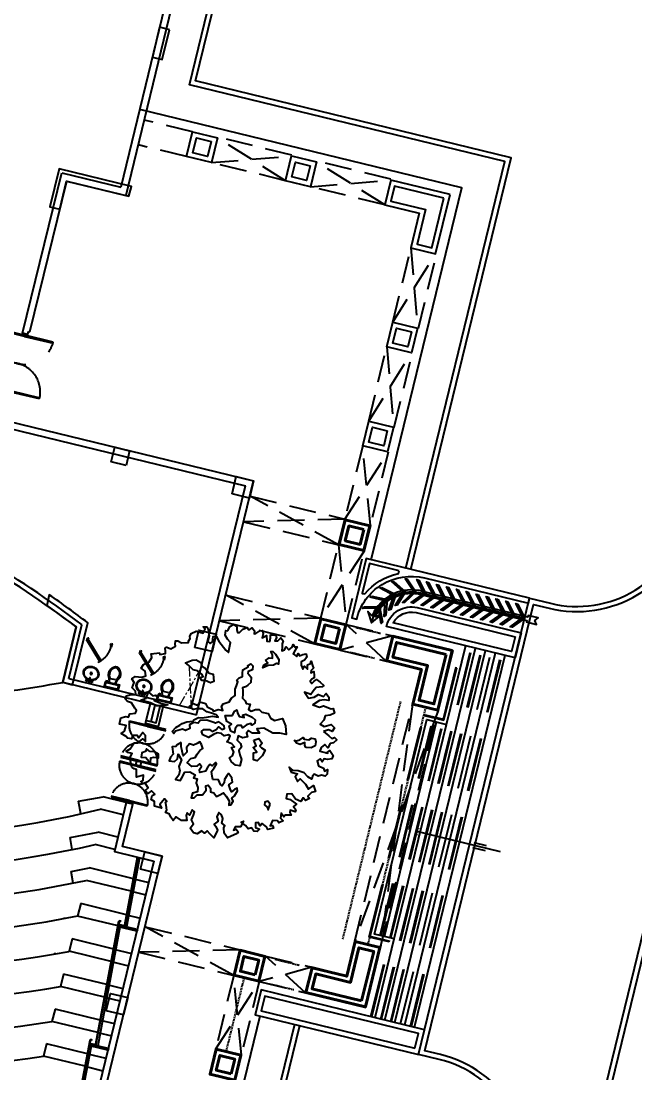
# Model space of a CAD drawing. Header units: inches. Extents: x -48022 to 80112, y -8164 to 5118.
# Drawn here: x 67427 to 68149, y 1554 to 2793 of the extents above; entities that cross this region are included whole.
import ezdxf

# ---------------------------------------------------------------- set-up
doc = ezdxf.new("R2010")
doc.units = ezdxf.units.IN
doc.header["$LTSCALE"] = 10
doc.header["$PDMODE"] = 32
for name, pattern in [('Amconstr', [9999, 9999, 0]), ('CENTER', [2, 1.25, -0.25, 0.25, -0.25]), ('CENTER2', [28.575, 19.05, -3.175, 3.175, -3.175]), ('HIDDEN', [9.525, 6.35, -3.175]), ('XREF-AUDI GRD-FIRST & ROOF PLANS$0$HIDDEN', [0.375, 0.25, -0.125])]:
    doc.linetypes.add(name, pattern=pattern)
for name, color, linetype in [('03--GRID', 8, 'CENTER2'), ('06--LINE-1', 9, 'Continuous'), ('06--LINE-1 HID', 2, 'HIDDEN'), ('arch-win', 40, 'Continuous'), ('COL', 6, 'Continuous'), ('E--CONCRETE-1', 6, 'Continuous'), ('F--BLOCKWALL-3', 4, 'Continuous'), ('FOOTPATH', 1, 'Continuous'), ('H--CLADDING-1', 1, 'Continuous'), ('L--DOORS-1', 1, 'Continuous'), ('M--STAIR', 2, 'Continuous'), ('M--STAIR IDD', 1, 'HIDDEN'), ('N--SANITARY-1', 31, 'Continuous'), ('ONELIB-LABCLASSSTRUCTURE', 1, 'Continuous'), ('roads & footpath', 161, 'Continuous'), ('trees', 109, 'Continuous'), ('WALL', 4, 'Continuous'), ('XREF-AUDI GRD-FIRST & ROOF PLANS$0$06--LINE-1 HID', 41, 'XREF-AUDI GRD-FIRST & ROOF PLANS$0$HIDDEN'), ('XREF-AUDI GRD-FIRST & ROOF PLANS$0$E--CONCRETE-4', 4, 'Continuous')]:
    doc.layers.add(name, color=color, linetype=linetype)
for name, color, linetype, lineweight in [('07--DIM-3', 3, 'Continuous', 35), ('E--CONCRETE-4', 4, 'Continuous', 40), ('K--CEILING-0', 9, 'Continuous', 18), ('OPENING', 2, 'Continuous', 15)]:
    doc.layers.add(name, color=color, linetype=linetype, lineweight=lineweight)
doc.styles.add('STANDARD BLOWUP', font='times.ttf', dxfattribs={"width": 0.85})
doc.styles.add('TIME NEW', font='times.ttf')
doc.dimstyles.new('3-32', dxfattribs={"dimscale": 1.5, "dimtxt": 8, "dimasz": 3, "dimexe": 4, "dimexo": 4, "dimgap": 3, "dimtad": 1, "dimdec": 0, "dimzin": 3, "dimdsep": 46, "dimlunit": 4, "dimtxsty": 'STANDARD BLOWUP', "dimblk": 'DOT', "dimcen": 0.09375, "dimclrd": 8, "dimclre": 8, "dimclrt": 2, "dimadec": 0, "dimazin": 0, "dimtfac": 1, "dimtdec": 0, "dimtix": 1, "dimtofl": 0, "dimtmove": 2, "dimatfit": 0, "dimldrblk": 'DIM AERO', "dimfxl": 0, "dimfrac": 2, "dimtolj": 1, "dimtzin": 3, "dimarcsym": 0})
doc.dimstyles.new('Copy of Dim 1-32', dxfattribs={"dimtxt": 120, "dimasz": 96, "dimexe": 96, "dimexo": 96, "dimgap": 24, "dimtad": 1, "dimdec": 0, "dimzin": 3, "dimdsep": 46, "dimlunit": 4, "dimtxsty": 'TIME NEW', "dimblk": 'ARCHTICK', "dimcen": 24, "dimdle": 96, "dimclrd": 1, "dimclre": 1, "dimclrt": 3, "dimadec": 0, "dimazin": 0, "dimtfac": 1, "dimtdec": 0, "dimtofl": 0, "dimtmove": 0, "dimatfit": 3, "dimfxl": 0, "dimtolj": 1, "dimtzin": 0, "dimarcsym": 0})

# ---------------------------------------------------------------- blocks, each defined once
blk = doc.blocks.new('_ArchTick')
at = {"color": 0, "const_width": 0.15}
blk.add_lwpolyline([(-0.5, -0.5), (0.5, 0.5)], dxfattribs=at)
blk = doc.blocks.new('*D17')
at = {"layer": '07--DIM-3', "color": 1, "linetype": 'Amconstr', "lineweight": -2, "transparency": 16777216}
for p, q in [((71848.7, 4872.3), (71815.1, 5117.5)), ((55388.5, 2769.5), (71923.3, 5035.4)), ((55504.2, 2632.4), (55470.6, 2877.6))]:
    blk.add_line(p, q, dxfattribs=at)
at = {"layer": 'Defpoints', "color": 0, "linetype": 'Amconstr', "transparency": 16777216}
for p in [(71828.1, 5022.4), (71861.8, 4777.2), (55517.2, 2537.3)]:
    blk.add_point(p, dxfattribs=at)
at = {"layer": '07--DIM-3', "color": 1, "linetype": 'Amconstr', "lineweight": -2, "transparency": 16777216, "xscale": 96, "yscale": 96, "zscale": 96}
for p, rotation in [((71828.1, 5022.4), 7.80334522776029), ((55483.6, 2782.5), 187.8033452277602)]:
    blk.add_blockref('_ArchTick', p, dxfattribs=dict(at, rotation=rotation))
at = {"layer": '07--DIM-3', "color": 3, "linetype": 'Amconstr', "lineweight": 25, "transparency": 16777216, "insert": (63644.3, 3986.9), "char_height": 120, "attachment_point": 5, "rotation": 7.8033, "style": 'TIME NEW'}
blk.add_mtext('\\A1;1374\'-9"', dxfattribs=at)
blk = doc.blocks.new('Arpls006')
at = {"color": 0, "linetype": 'ByBlock'}
for points in [[(0.4467, -0.0098), (0.4731, -0.0295), (0.4861, -0.0419), (0.4985, -0.0367), (0.5094, -0.0492), (0.4949, -0.0632), (0.4788, -0.0653), (0.4679, -0.0865), (0.4534, -0.0705), (0.4358, -0.085), (0.4306, -0.1026), (0.4679, -0.1119), (0.4591, -0.1119), (0.4767, -0.099), (0.4928, -0.1223), (0.4861, -0.1384), (0.4664, -0.1405), (0.4503, -0.1384), (0.441, -0.1514), (0.4322, -0.1384), (0.4176, -0.1477), (0.4233, -0.1706), (0.4467, -0.1815), (0.4519, -0.196), (0.4664, -0.1887), (0.4643, -0.21), (0.4555, -0.2193), (0.4373, -0.2157), (0.4213, -0.2193), (0.4036, -0.21), (0.3948, -0.2193), (0.3927, -0.2333), (0.373, -0.223), (0.3554, -0.2032), (0.3285, -0.1939), (0.3051, -0.1923), (0.2854, -0.1778), (0.2942, -0.2012), (0.3248, -0.2084), (0.3139, -0.223), (0.3248, -0.2442), (0.3373, -0.2318), (0.3622, -0.2567), (0.3767, -0.2816), (0.4, -0.2639), (0.4088, -0.2925), (0.3912, -0.2961), (0.373, -0.3142), (0.3819, -0.3246), (0.3622, -0.334), (0.3518, -0.321), (0.3409, -0.3391), (0.316, -0.3282), (0.2979, -0.3033), (0.2745, -0.3049), (0.2709, -0.3246), (0.2906, -0.3303), (0.3196, -0.3516), (0.3067, -0.3625), (0.3176, -0.3786), (0.3139, -0.3874), (0.2906, -0.3801), (0.289, -0.391), (0.2942, -0.4035), (0.2818, -0.4035), (0.2673, -0.4035), (0.2605, -0.4107), (0.2481, -0.3946), (0.2445, -0.418), (0.2569, -0.4304), (0.2372, -0.4392), (0.2299, -0.4304), (0.2066, -0.4284), (0.1957, -0.4538), (0.2087, -0.4517), (0.2118, -0.4647), (0.1854, -0.4714), (0.1781, -0.459), (0.1584, -0.4429), (0.1496, -0.4538), (0.1402, -0.4377), (0.1262, -0.4392), (0.1262, -0.461), (0.1459, -0.4698), (0.1351, -0.4807), (0.119, -0.4787), (0.1081, -0.4626), (0.092, -0.4678), (0.0796, -0.4517), (0.0599, -0.4356), (0.0708, -0.432), (0.0563, -0.459), (0.0314, -0.459), (0.0241, -0.4735), (0.0365, -0.4698), (0.0454, -0.4823), (0.0402, -0.4896), (-0.0044, -0.5108), (-0.0205, -0.4875), (-0.0226, -0.4626), (-0.0169, -0.4517), (-0.0314, -0.4413), (-0.0262, -0.4195), (-0.0329, -0.4019), (-0.0459, -0.391), (-0.0547, -0.4107), (-0.0495, -0.432), (-0.0671, -0.4465), (-0.0599, -0.4574), (-0.0526, -0.4735), (-0.0692, -0.5108), (-0.0868, -0.4932), (-0.1014, -0.4771), (-0.1138, -0.4875), (-0.1263, -0.4771), (-0.1475, -0.4911), (-0.1657, -0.4859), (-0.1802, -0.4647), (-0.1657, -0.445), (-0.1745, -0.4252), (-0.1657, -0.4035), (-0.1605, -0.3874), (-0.1708, -0.3786), (-0.1833, -0.4035), (-0.1942, -0.3926), (-0.1999, -0.4055), (-0.1962, -0.4284), (-0.2211, -0.4284), (-0.246, -0.4107), (-0.2605, -0.4284), (-0.2714, -0.4123), (-0.2782, -0.3983), (-0.2963, -0.391), (-0.2911, -0.3801), (-0.2942, -0.3568), (-0.2963, -0.3443), (-0.2911, -0.3391), (-0.3015, -0.3267), (-0.3233, -0.3537), (-0.316, -0.3697), (-0.3482, -0.3604), (-0.3482, -0.3391), (-0.3642, -0.3303), (-0.3591, -0.3106), (-0.3466, -0.3049), (-0.3627, -0.2888), (-0.3803, -0.3013), (-0.3824, -0.3013), (-0.3928, -0.2873), (-0.3788, -0.2748), (-0.3928, -0.253), (-0.4036, -0.2551), (-0.4125, -0.2442), (-0.4021, -0.239), (-0.4, -0.2157), (-0.4342, -0.2245), (-0.4342, -0.2069), (-0.4342, -0.1887), (-0.4446, -0.1851), (-0.4555, -0.1778), (-0.4576, -0.169), (-0.4627, -0.1405), (-0.4679, -0.1368), (-0.4643, -0.1332), (-0.4539, -0.1135), (-0.4736, -0.1083), (-0.4825, -0.1011), (-0.4627, -0.0902), (-0.4446, -0.0632), (-0.427, -0.0632), (-0.4036, -0.0435), (-0.3912, -0.0564), (-0.3912, -0.0274), (-0.4036, -0.0134), (-0.4218, -0.0383), (-0.4285, -0.0274), (-0.4503, -0.0274), (-0.4576, -0.0435), (-0.4752, -0.0404), (-0.4825, -0.0331), (-0.5058, -0.0186), (-0.4897, -0.0077), (-0.4825, 0.0188), (-0.513, 0.026), (-0.5073, 0.0546), (-0.484, 0.0618), (-0.4716, 0.0582), (-0.4643, 0.0743), (-0.4379, 0.0779), (-0.4342, 0.0903), (-0.4415, 0.1012), (-0.4576, 0.1261), (-0.4752, 0.1318), (-0.4861, 0.1443), (-0.4804, 0.1588), (-0.4643, 0.164), (-0.4358, 0.1656), (-0.4379, 0.1801), (-0.4539, 0.1962), (-0.4446, 0.2211), (-0.4555, 0.2392), (-0.4394, 0.2501), (-0.4088, 0.2465), (-0.3891, 0.2532), (-0.3928, 0.275), (-0.4109, 0.289), (-0.4, 0.3072), (-0.3731, 0.3196), (-0.3606, 0.3393), (-0.3642, 0.3575), (-0.3248, 0.3611), (-0.3233, 0.3538), (-0.2963, 0.359), (-0.2963, 0.3699), (-0.2979, 0.3839), (-0.2927, 0.3876), (-0.2911, 0.3876), (-0.2714, 0.3808), (-0.2497, 0.3933), (-0.2517, 0.4), (-0.2497, 0.4182), (-0.2388, 0.4182), (-0.2211, 0.4093), (-0.189, 0.4109), (-0.189, 0.4166), (-0.1802, 0.429), (-0.1817, 0.4379), (-0.1765, 0.4524), (-0.1532, 0.4628), (-0.119, 0.4539), (-0.1102, 0.4737), (-0.119, 0.4845), (-0.1029, 0.4845), (-0.0957, 0.4721), (-0.092, 0.4394), (-0.0977, 0.4145), (-0.0868, 0.4057), (-0.076, 0.413), (-0.0723, 0.4379), (-0.0583, 0.4394), (-0.0459, 0.4166), (-0.0132, 0.3735), (-0.0008, 0.3627), (0.0096, 0.4109), (-0.0044, 0.4254), (-0.0153, 0.4451), (-0.0132, 0.4664), (-0.0029, 0.4648)], [(-0.0029, 0.4648), (0.006, 0.4861), (0.0241, 0.4949), (0.0386, 0.4845), (0.0386, 0.4721), (0.0423, 0.4576), (0.0511, 0.4576), (0.0671, 0.4737), (0.0884, 0.4809), (0.092, 0.4721), (0.1008, 0.4721), (0.1117, 0.4788), (0.1226, 0.4648), (0.1205, 0.4503), (0.1278, 0.4524), (0.1475, 0.4648), (0.1599, 0.4664), (0.1636, 0.4503), (0.1584, 0.4327), (0.1781, 0.4431), (0.1797, 0.4166), (0.1942, 0.4145), (0.1978, 0.4327), (0.1978, 0.4467), (0.2175, 0.4451), (0.2227, 0.4488), (0.2263, 0.4327), (0.2175, 0.4182), (0.2315, 0.4182), (0.246, 0.4327), (0.2569, 0.4182), (0.2533, 0.4036), (0.2533, 0.3896), (0.2512, 0.3715), (0.2642, 0.3751), (0.2709, 0.3896), (0.2839, 0.3751), (0.2999, 0.3876), (0.3051, 0.4), (0.3103, 0.3896), (0.3228, 0.3896), (0.3139, 0.3735), (0.3051, 0.3575), (0.3212, 0.3445), (0.3285, 0.359), (0.3336, 0.3466), (0.3497, 0.3538), (0.3658, 0.3575), (0.3694, 0.3414), (0.357, 0.3269), (0.3425, 0.3196), (0.3425, 0.3035), (0.3497, 0.2838), (0.357, 0.2983), (0.3715, 0.2838), (0.3715, 0.3056), (0.3855, 0.3108), (0.3891, 0.3217), (0.3948, 0.302), (0.4, 0.289), (0.3891, 0.2786), (0.3876, 0.2677), (0.4016, 0.2729), (0.4036, 0.2553), (0.4036, 0.2444), (0.3927, 0.2371), (0.3839, 0.2283), (0.3927, 0.2174), (0.4036, 0.2283), (0.4145, 0.2356), (0.4322, 0.2231), (0.4482, 0.207), (0.441, 0.2013), (0.4124, 0.1977), (0.3979, 0.1816), (0.3876, 0.1656), (0.357, 0.1764), (0.3767, 0.1479), (0.4036, 0.1531), (0.4233, 0.1656), (0.4467, 0.1552), (0.4591, 0.1692), (0.4716, 0.1531), (0.4716, 0.137), (0.4503, 0.1407), (0.4285, 0.137), (0.3964, 0.1158), (0.4285, 0.1049), (0.4467, 0.1121), (0.484, 0.0976), (0.4928, 0.0997), (0.4985, 0.0779), (0.4788, 0.0675), (0.4555, 0.0639), (0.4482, 0.0442), (0.4322, 0.026), (0.4503, 0.0151), (0.484, 0.0245), (0.4985, 0.0084), (0.4876, -0.0098), (0.47, -0.0009), (0.4467, -0.0098)]]:
    blk.add_lwpolyline(points, dxfattribs=at)
for points in [[(0.1745, 0.3251), (0.1907, 0.3379), (0.2068, 0.3361), (0.2068, 0.3523), (0.1995, 0.3681), (0.2087, 0.3681), (0.2211, 0.3556), (0.2373, 0.3306), (0.2355, 0.3075), (0.2263, 0.3108), (0.212, 0.3038), (0.187, 0.302), (0.162, 0.2913), (0.1657, 0.3038), (0.1852, 0.3145)], [(-0.1709, 0.327), (-0.153, 0.3288), (-0.1298, 0.3163), (-0.1262, 0.2983), (-0.1118, 0.2913), (-0.092, 0.2663), (-0.0725, 0.2608), (-0.0689, 0.2267), (-0.085, 0.2197), (-0.11, 0.2304), (-0.1262, 0.2304), (-0.1335, 0.2447), (-0.1192, 0.2502), (-0.1262, 0.2608), (-0.146, 0.277), (-0.1673, 0.2806), (-0.1871, 0.302), (-0.2032, 0.3145)], [(-0.3769, 0.1767), (-0.3571, 0.1587), (-0.3428, 0.1624), (-0.3321, 0.1444), (-0.3501, 0.1374), (-0.3141, 0.1231), (-0.2855, 0.1158), (-0.3105, 0.1121), (-0.3391, 0.1121), (-0.3678, 0.1264), (-0.4125, 0.1389), (-0.3876, 0.1481)], [(0.3089, -0.0507), (0.3196, -0.0525), (0.3357, -0.0491), (0.3518, -0.0382), (0.3555, -0.0455), (0.3787, -0.0491), (0.3911, -0.04), (0.4073, -0.0436), (0.4109, -0.058), (0.4073, -0.076), (0.3893, -0.0866), (0.3662, -0.0848), (0.3625, -0.083), (0.3589, -0.0741), (0.3589, -0.0616), (0.3375, -0.0705), (0.3196, -0.0635)], [(-0.3714, -0.1028), (-0.3857, -0.0903), (-0.3912, -0.1028), (-0.4089, -0.1098), (-0.4107, -0.1296), (-0.3894, -0.1314), (-0.3678, -0.1582), (-0.3659, -0.1333), (-0.3516, -0.1296), (-0.3303, -0.1333), (-0.3303, -0.1153), (-0.3483, -0.1046)], [(0.1962, -0.3515), (0.1852, -0.3372), (0.1709, -0.3426), (0.1691, -0.3551), (0.1818, -0.3658), (0.187, -0.3786)]]:
    blk.add_lwpolyline(points, close=True, dxfattribs=at)
at = {"layer": 'trees', "color": 32, "linetype": 'ByBlock'}
for points in [[(-0.2657, -0.0092), (-0.2477, 0.0103), (-0.2297, 0.021), (-0.2191, 0.0283), (-0.1959, 0.0371), (-0.1688, 0.0389), (-0.1636, 0.0463), (-0.142, 0.0569), (-0.1243, 0.0551), (-0.0939, 0.0606), (-0.0759, 0.0624), (-0.0491, 0.0588), (-0.0579, 0.0694), (-0.0795, 0.0767), (-0.1027, 0.0838), (-0.1207, 0.0981), (-0.153, 0.0981), (-0.1655, 0.0944), (-0.185, 0.1069), (-0.1673, 0.1231), (-0.1457, 0.1142), (-0.135, 0.1304), (-0.1082, 0.1231), (-0.1009, 0.1069), (-0.0759, 0.0944), (-0.0704, 0.0874), (-0.0491, 0.0944), (-0.0275, 0.0892), (-0.0329, 0.1087), (-0.0256, 0.1212), (0.003, 0.1304), (0.0137, 0.1484), (0.0317, 0.1609), (0.0317, 0.1895), (0.0368, 0.2057), (0.0441, 0.2252), (0.0387, 0.2325), (0.0493, 0.2432), (0.0655, 0.2502), (0.0655, 0.2663), (0.0673, 0.2806), (0.0923, 0.295), (0.0908, 0.3023), (0.1051, 0.3093), (0.1139, 0.3005), (0.1121, 0.2806), (0.0923, 0.2736), (0.0908, 0.2645), (0.0959, 0.2593), (0.1066, 0.2468), (0.1051, 0.2215), (0.0908, 0.209), (0.0798, 0.202), (0.0655, 0.1965), (0.0673, 0.184), (0.0673, 0.166), (0.0655, 0.1484), (0.078, 0.1356), (0.0834, 0.1231), (0.1014, 0.1197), (0.0941, 0.0944), (0.1066, 0.0874), (0.1264, 0.0944), (0.1444, 0.0944), (0.1569, 0.0819), (0.1873, 0.0749), (0.198, 0.0533), (0.216, 0.0426), (0.2534, 0.0514), (0.2678, 0.0176), (0.2714, -0.0238), (0.241, -0.0165), (0.2087, -0.0165), (0.1657, 0.0066), (0.1337, 0.0033), (0.1462, -0.0165), (0.1121, -0.0165), (0.0941, -0.004), (0.0853, -0.0165), (0.0889, -0.0345), (0.0655, -0.0397), (0.046, -0.029), (0.0405, -0.0507), (0.0566, -0.065), (0.0603, -0.0827), (0.0478, -0.0988), (0.053, -0.1186), (0.0603, -0.1418), (0.053, -0.1704), (0.0332, -0.1671), (0.0137, -0.1528), (0.0045, -0.1329), (0.0189, -0.1241), (0.0243, -0.1043), (0.0137, -0.0845), (0.028, -0.0811), (0.0155, -0.0668), (-0.008, -0.0577), (0.003, -0.0415), (0.0082, -0.029), (-0.0006, -0.0254), (-0.0204, -0.029), (-0.0329, -0.0184), (-0.0543, -0.0147), (-0.0704, -0.0238), (-0.0939, -0.0382), (-0.1207, -0.0254), (-0.1277, -0.0092), (-0.117, -0.0004), (-0.0902, -0.0004), (-0.0777, -0.0092), (-0.0579, -0.0004), (-0.0473, 0.0121), (-0.0311, -0.0004), (-0.0186, 0.0051), (-0.0204, 0.0176), (-0.0311, 0.0265), (-0.0454, 0.0371), (-0.0616, 0.0301), (-0.0741, 0.0353), (-0.1027, 0.0444), (-0.1332, 0.0426), (-0.1438, 0.0301), (-0.1655, 0.0338), (-0.1831, 0.0228), (-0.1816, 0.0051), (-0.2029, -0.004), (-0.2173, 0.0015), (-0.2495, -0.0077), (-0.2584, -0.0184)], [(0.0189, 0.0658), (0.0277, 0.0871), (0.0387, 0.0926), (0.042, 0.0783), (0.0493, 0.0621), (0.0743, 0.0566), (0.0655, 0.0673), (0.0816, 0.0728), (0.1118, 0.0585), (0.1261, 0.046), (0.1246, 0.0298), (0.1103, 0.021), (0.1048, 0.028), (0.085, 0.0228), (0.0655, 0.0085), (0.0618, 0.0191), (0.042, 0.0191), (0.0313, 0.0048), (0.0277, -0.015), (0.0115, -0.0077), (0.0027, 0.0155), (0.0134, 0.0261), (-0.008, 0.0386), (-0.0153, 0.0658)], [(0.1191, -0.0507), (0.1422, -0.0418), (0.1584, -0.0635), (0.1477, -0.0778), (0.1547, -0.0866), (0.1727, -0.0973), (0.1584, -0.1241), (0.1352, -0.1476), (0.1173, -0.1421), (0.1173, -0.1098), (0.1334, -0.1064), (0.1154, -0.0848), (0.1298, -0.076)], [(-0.2227, -0.0616), (-0.2425, -0.0723), (-0.248, -0.0793), (-0.2657, -0.0811), (-0.2605, -0.1153), (-0.273, -0.1296), (-0.28, -0.1476), (-0.255, -0.1509), (-0.2407, -0.1384), (-0.2371, -0.1153), (-0.2209, -0.1421), (-0.2337, -0.1744), (-0.23, -0.1924), (-0.2337, -0.2155), (-0.2495, -0.2354), (-0.2282, -0.2405), (-0.2194, -0.228), (-0.2066, -0.2012), (-0.1816, -0.1994), (-0.1566, -0.2137), (-0.1655, -0.228), (-0.1478, -0.2317), (-0.153, -0.253), (-0.1441, -0.2728), (-0.146, -0.2927), (-0.1691, -0.2997), (-0.1764, -0.3213), (-0.1621, -0.3213), (-0.1478, -0.307), (-0.1225, -0.307), (-0.1048, -0.2853), (-0.1064, -0.2655), (-0.0957, -0.2622), (-0.085, -0.2765), (-0.085, -0.2942), (-0.0689, -0.2978), (-0.0564, -0.3158), (-0.0439, -0.3085), (-0.0241, -0.2978), (-0.0116, -0.314), (0.0027, -0.3356), (0.0009, -0.357), (0.0115, -0.3551), (0.0225, -0.3372), (0.0152, -0.3228), (0.0277, -0.3122), (0.042, -0.289), (0.0402, -0.2765), (0.0277, -0.2817), (0.0134, -0.2942), (0.0082, -0.2799), (0.0009, -0.2603), (0.0189, -0.2479), (0.0152, -0.228), (-0.0009, -0.2067), (-0.008, -0.2174), (-0.0189, -0.2354), (-0.0204, -0.2512), (-0.0296, -0.2655), (-0.0384, -0.2585), (-0.0476, -0.2369), (-0.0744, -0.2354), (-0.0777, -0.2192), (-0.0795, -0.1976), (-0.0671, -0.1796), (-0.0564, -0.1619), (-0.0619, -0.1546), (-0.0777, -0.1707), (-0.0887, -0.1653), (-0.0994, -0.1781), (-0.1082, -0.1957), (-0.135, -0.203), (-0.1368, -0.1887), (-0.128, -0.1744), (-0.1368, -0.1619), (-0.1493, -0.1726), (-0.1728, -0.1744), (-0.1941, -0.1546), (-0.178, -0.1366), (-0.1566, -0.1314), (-0.1478, -0.1153), (-0.135, -0.0991), (-0.1207, -0.0885), (-0.128, -0.0705), (-0.135, -0.058), (-0.1478, -0.065), (-0.1655, -0.0741), (-0.1834, -0.0668), (-0.1978, -0.0848), (-0.1959, -0.1064), (-0.2139, -0.1241), (-0.2194, -0.0936), (-0.2227, -0.0811)]]:
    blk.add_lwpolyline(points, close=True, dxfattribs=at)
blk = doc.blocks.new('DD72')
for points in [[(1.5, 31.5), (1.5, -3), (3, -3), (3, 31.5)], [(70.5, 31.5), (70.5, -3), (69, -3), (69, 31.5)]]:
    blk.add_lwpolyline(points)
for points in [[(1.5, -6), (0, -6), (0, 0), (1.5, 0)], [(72, 0), (70.5, 0), (70.5, -6), (72, -6)]]:
    blk.add_lwpolyline(points, close=True)
at = {"color": 8, "linetype": 'HIDDEN'}
for points in [[(1.5, -37.5), (1.5, -3), (3, -3), (3, -37.5)], [(70.5, -37.5), (70.5, -3), (69, -3), (69, -37.5)]]:
    blk.add_lwpolyline(points, dxfattribs=at)
for centre, start, end in [((1.5, -3), 270, 90), ((70.5, -3), 90, 270)]:
    blk.add_arc(centre, 34.5, start, end, dxfattribs=at)
blk = doc.blocks.new('_Dot')
at = {"color": 0, "linetype": 'ByBlock', "lineweight": -2}
blk.add_line((-0.5, 0), (-1, 0), dxfattribs=at)
at = {"color": 0, "linetype": 'ByBlock', "const_width": 0.5}
blk.add_lwpolyline([(-0.25, 0, 1), (0.25, 0, 1)], format="xyb", close=True, dxfattribs=at)
blk = doc.blocks.new('DIM AERO')
blk.add_line((0, 0), (-1.21, 0))
at = {"color": 0, "linetype": 'ByBlock', "const_width": 0.15}
blk.add_lwpolyline([(-1, -1), (0, 0), (-1, 1)], dxfattribs=at)
blk = doc.blocks.new('A$C661C3E8E')
at = {"layer": '03--GRID', "linetype": 'CENTER', "ltscale": 2}
for p, q in [((6.4, 20.6), (8.4, 22.7)), ((8.4, 20.6), (6.4, 22.6)), ((6.4, 13), (8.4, 15.2)), ((8.4, 13), (6.4, 15.2)), ((150.5, 20.6, 0), (152.5, 22.7, 0)), ((152.5, 20.6, 0), (150.5, 22.6, 0)), ((150.5, 13), (152.5, 15.1)), ((152.5, 13), (150.5, 15.1)), ((294.7, 20.6, 0), (296.7, 22.7, 0)), ((296.7, 20.6, 0), (294.7, 22.6, 0)), ((294.7, 13), (296.7, 15.2)), ((296.7, 13), (294.7, 15.2)), ((6.4, 0), (8.4, 2)), ((8.4, 0), (6.4, 2)), ((150.5, 0, 0.2), (152.5, 2, 0.2)), ((152.5, 0, 0.2), (150.5, 2, 0.2)), ((294.7, 0, 0.2), (296.7, 2, 0.2)), ((296.7, 0, 0.2), (294.7, 2, 0.2))]:
    blk.add_line(p, q, dxfattribs=at)
at = {"layer": 'arch-win'}
for p, q in [((0, 22.8, 0.1), (12.9, 23.4, 0.1)), ((0, 22.3, 0.1), (12.9, 22.9, 0.1)), ((6.4, 20.6, 0), (0, 20.3, 0)), ((6.4, 0), (6.4, 20.6)), ((8.4, 15.7, 0.1), (157, 23.4, 0.1)), ((8.4, 15.2, 0.1), (157.1, 22.9, 0.1)), ((8.4, 0), (8.4, 20.6)), ((150.5, 20.6), (8.4, 13)), ((8.9, 15.7, 0), (8.9, 22.7, 0)), ((150.5, 2), (150.5, 20.6)), ((152.5, 15.7, 0.1), (301.2, 23.4, 0.1)), ((152.5, 15.2, 0.1), (301.2, 22.9, 0.1)), ((152.5, 2), (152.5, 20.6)), ((294.7, 20.6), (152.5, 13)), ((153, 15.7, 0), (153, 22.7, 0)), ((294.7, 2), (294.7, 20.6)), ((296.7, 2), (296.7, 20.6)), ((296.7, 15.7, 0.1), (379.6, 20, 0.1)), ((296.7, 15.2, 0.1), (379.6, 19.5, 0.1)), ((379.6, 17.5), (296.7, 13)), ((297.2, 15.7, 0), (297.2, 22.7, 0))]:
    blk.add_line(p, q, dxfattribs=at)
for points in [[(6.4, 22.6), (8.4, 22.7), (8.4, 20.6), (6.4, 20.6)], [(6.4, 15.2), (8.4, 15.2), (8.4, 13), (6.4, 13)], [(150.5, 22.6), (152.5, 22.7), (152.5, 20.6), (150.5, 20.6)], [(150.5, 15.1), (152.5, 15.1), (152.5, 13), (150.5, 13)], [(294.7, 22.6), (296.7, 22.7), (296.7, 20.6), (294.7, 20.6)], [(294.7, 15.2), (296.7, 15.2), (296.7, 13), (294.7, 13)], [(150.5, 2), (152.5, 2), (152.5, 0), (150.5, 0)], [(294.7, 2), (296.7, 2), (296.7, 0), (294.7, 0)]]:
    blk.add_lwpolyline(points, close=True, dxfattribs=at)
for points, elevation in [([(8.4, 15.1), (8.4, 0)], -0.1), ([(13, 21.5), (13.5, 21.5), (13.4, 23.5), (12.9, 23.4), (13, 21.5)], 0.1), ([(157.1, 21.5), (157.6, 21.5), (157.5, 23.5), (157, 23.4), (157.1, 21.5)], 0.1), ([(301.3, 21.5), (301.8, 21.5), (301.7, 23.5), (301.2, 23.4), (301.3, 21.5)], 0.1)]:
    blk.add_lwpolyline(points, dxfattribs=dict(at, elevation=elevation))
blk = doc.blocks.new('A$C6052012E')
at = {"layer": 'COL'}
for points in [[(2061, 297.4), (2095, 297.4), (2095, 221.9), (2107, 221.9), (2107, 309.4), (2061, 309.4), (2061, 297.4)], [(2296.9, 221.9), (2296.9, 233.9), (2260.9, 233.9), (2260.9, 221.9), (2296.9, 221.9)], [(1786, 150.2), (1786, 168.2), (1804, 168.2), (1804, 150.2), (1786, 150.2)], [(1328, 21), (1349, 21), (1349, 0), (1328, 0), (1328, 21)], [(1597, 21), (1618, 21), (1618, 0), (1597, 0), (1597, 21)], [(1783, 21), (1804, 21), (1804, 0), (1783, 0), (1783, 21)]]:
    blk.add_lwpolyline(points, dxfattribs=at)
blk.add_lwpolyline([(1603.9, 202), (1587.5, 162.2), (1520.3, 162.2), (1520.3, 150.2), (1595.4, 150.2, 0.011182), (1616.8, 202), (1603.9, 202)], format="xyb", dxfattribs=at)
at = {"layer": 'COL', "elevation": 0.1}
blk.add_lwpolyline([(1156.5, 21), (1177.5, 21), (1177.5, 0), (1156.5, 0), (1156.5, 21)], dxfattribs=at)
blk = doc.blocks.new('XREF-AUDI GRD-FIRST & ROOF PLANS$0$COL30')
at = {"layer": 'XREF-AUDI GRD-FIRST & ROOF PLANS$0$E--CONCRETE-4'}
for points in [[(-15, 15), (15, 15), (15, -15), (-15, -15)], [(-9, 9), (9, 9), (9, -9), (-9, -9)]]:
    blk.add_lwpolyline(points, close=True, dxfattribs=at)
blk = doc.blocks.new('A$C6E852F2C')
at = {"color": 8, "linetype": 'HIDDEN'}
blk.add_arc((21.8, 1), 28, 90, 141.1506, dxfattribs=at)
at = {"layer": 'L--DOORS-1'}
for p, q in [((21.8, 30), (25.8, 30)), ((21.8, 29), (21.8, 30)), ((21.8, 29), (23.3, 29)), ((23.3, 28.5), (23.3, 29)), ((23.3, 28.5), (25.8, 28.5)), ((25.8, 28.5), (25.8, 30)), ((21.8, 0), (21.8, 1)), ((21.8, 1), (23.3, 1)), ((23.3, 1), (23.3, 1.5)), ((23.3, 1.5), (25.8, 1.5)), ((25.8, 0), (25.8, 1.5)), ((21.8, 0), (25.8, 0))]:
    blk.add_line(p, q, dxfattribs=at)
for points in [[(2, 20.8), (21.8, 1), (22.9, 2.1)], [(3.1, 21.8), (22.9, 2.1)]]:
    blk.add_lwpolyline(points, dxfattribs=at)
blk = doc.blocks.new('Faucet - Bathroom top')
for p, q in [((-4.107, 0.125), (-4.375, 0.125)), ((-3.75, 0.4788), (-3.75, 0.75)), ((-3.5, 0.482), (-3.5, 0.75)), ((-3.1461, 0.125), (-2.875, 0.125)), ((3.143, 0.125), (2.875, 0.125)), ((3.5, 0.4788), (3.5, 0.75)), ((3.75, 0.482), (3.75, 0.75)), ((4.1039, 0.125), (4.375, 0.125)), ((-4.1039, -0.125), (-4.375, -0.125)), ((-3.75, -0.4821), (-3.75, -0.75)), ((-3.5, -0.4789), (-3.5, -0.75)), ((-3.143, -0.125), (-2.875, -0.125)), ((-0.5, -0.8639), (-0.5, -4.5)), ((0.5, -4.5), (0.5, -0.8631)), ((3.1461, -0.125), (2.875, -0.125)), ((3.5, -0.4821), (3.5, -0.75)), ((3.75, -0.4789), (3.75, -0.75)), ((4.107, -0.125), (4.375, -0.125))]:
    blk.add_line(p, q)
for centre, radius in [((-3.625, 0), 1.375), ((-4.625, 0), 0.2795), ((-3.625, 0), 0.5), ((-3.625, 1), 0.2795), ((-2.625, 0), 0.2795), ((0, 0), 0.5), ((3.625, 0), 1.375), ((2.625, 0), 0.2795), ((3.625, 0), 0.5), ((3.625, 1), 0.2795), ((4.625, 0), 0.2795), ((-3.625, -1), 0.2795), ((3.625, -1), 0.2795)]:
    blk.add_circle(centre, radius)
for centre, radius, start, end in [((-3.625, 0), 1, 105.2407, 164.2093), ((-3.625, 0), 1, 16.44125, 74.07887), ((0, 0), 1.5, 289.6514, 250.3603), ((0, 0), 1, 300.3431, 239.7554), ((3.625, 0), 1, 106.12, 164.0884), ((3.625, 0), 1, 16.23422, 73.90469), ((-3.625, 0), 1, 196.2342, 253.9047), ((-3.625, 0), 1, 286.12, 344.0884), ((0, -4.5), 0.5, 180, 0), ((3.625, 0), 1, 196.4413, 254.0789), ((3.625, 0), 1, 285.2407, 344.2093)]:
    blk.add_arc(centre, radius, start, end)
blk = doc.blocks.new('BASIN-18')
at = {"color": 0}
for p, q in [((-0.8, 10.2), (0.8, 10.2)), ((0, 9.5), (0, 11))]:
    blk.add_line(p, q, dxfattribs=at)
at = {"color": 0, "linetype": 'Continuous'}
for points in [[(-9.5, 9.9, -0.117634), (-8.9, 12.8, -0.104469), (-6.9, 15.5, -0.090016), (-3.9, 17.3, -0.08192), (-0.3, 18, -0.08192), (3.5, 17.5, -0.090016), (6.5, 15.9, -0.104469), (8.7, 13.4, -0.117634), (9.5, 10.5, -0.117634), (8.9, 7.6, -0.104469), (6.9, 5, -0.090016), (3.9, 3.2, -0.08192), (0.3, 2.5, -0.08192), (-3.5, 3, -0.090016), (-6.5, 4.5, -0.104469), (-8.7, 7.1, -0.117634)], [(-8.7, 10.1, -0.118622), (-8.1, 12.8, -0.104678), (-6.3, 15.2, -0.089562), (-3.5, 16.7, -0.081185), (-0.1, 17.3, -0.081185), (3.3, 16.8, -0.089562), (6.1, 15.3, -0.104678), (8.1, 13, -0.118622), (8.7, 10.4, -0.118622), (8.1, 7.7, -0.104678), (6.3, 5.3, -0.089562), (3.5, 3.7, -0.081185), (0.1, 3.1, -0.081185), (-3.3, 3.7, -0.089562), (-6.1, 5.1, -0.104678), (-8.1, 7.5, -0.118622)]]:
    blk.add_lwpolyline(points, format="xyb", close=True, dxfattribs=at)
at = {"color": 0}
for radius in [1.16, 0.775]:
    blk.add_circle((0, 10.2), radius, dxfattribs=at)
at = {"color": 0, "extrusion": (0, 0, -1), "xscale": 0.774896929405562, "yscale": 0.774896929405562, "zscale": -0.774896929405562, "rotation": 180}
blk.add_blockref('Faucet - Bathroom top', (-0.1, 1.2), dxfattribs=at)
blk = doc.blocks.new('Toilet - top')
blk.add_wipeout([(-4.1, -8.1), (-6.1, -14), (-7.2, -15.7), (-8, -17.4), (-8.4, -18.8), (-8.8, -21.6), (-8.3, -24.7), (-7.7, -26.6), (-6.7, -28.4), (-5.4, -30), (-4.2, -31.1), (-2.8, -32.1), (-1.1, -33), (0, -33.1), (1.1, -33), (1.9, -32.6), (2.7, -32.2), (3.4, -31.7), (4.1, -31.2), (4.7, -30.7), (5.5, -29.9), (6, -29.3), (6.6, -28.5), (7.1, -27.8), (7.5, -26.9), (7.9, -26), (8.3, -24.7), (8.6, -23.5), (8.7, -22.3), (8.7, -21.6), (8.7, -20.3), (8.5, -18.9), (8, -17.3), (7.4, -16), (6.7, -14.9), (6.1, -14), (4.1, -8.1), (10.6, -8.1), (10.6, 0.1), (-10.6, 0.1), (-10.6, -8.1)])
at = {"color": 0}
for p, q in [((-10, -8.5), (-8, -8.5)), ((-10, -9.5), (-10, -8.5)), ((-7, -9.5), (-10, -9.5)), ((-8, -8.5), (-8, -8)), ((-7, -8), (-7, -9.5)), ((-4, -8), (-6, -14)), ((4, -14), (-4, -14)), ((4, -8), (6, -14)), ((9.5, -6), (9.5, -2))]:
    blk.add_line(p, q, dxfattribs=at)
blk.add_lwpolyline([(-4.1, -8.1), (-6.1, -14), (-7.2, -15.7), (-8, -17.4), (-8.4, -18.8), (-8.8, -21.6), (-8.3, -24.7), (-7.7, -26.6), (-6.7, -28.4), (-5.4, -30), (-4.2, -31.1), (-2.8, -32.1), (-1.1, -33), (0, -33.1), (1.1, -33), (1.9, -32.6), (2.7, -32.2), (3.4, -31.7), (4.1, -31.2), (4.7, -30.7), (5.5, -29.9), (6, -29.3), (6.6, -28.5), (7.1, -27.8), (7.5, -26.9), (7.9, -26), (8.3, -24.7), (8.6, -23.5), (8.7, -22.3), (8.7, -21.6), (8.7, -20.3), (8.5, -18.9), (8, -17.3), (7.4, -16), (6.7, -14.9), (6.1, -14), (4.1, -8.1), (10.6, -8.1), (10.6, 0.1), (-10.6, 0.1), (-10.6, -8.1)], close=True)
blk.add_lwpolyline([(10.5, -8), (10.5, 0), (-10.5, 0), (-10.5, -8)], close=True, dxfattribs=at)
for points in [[(-9.5, -2), (-9.5, -6)], [(8.5, -1), (-8.5, -1)], [(-8.5, -7), (8.5, -7)]]:
    blk.add_lwpolyline(points, dxfattribs=at)
for centre, radius, start, end in [((-8.6, -1.9), 0.884, 81.8699, 188.1301), ((-8.6, -6.1), 0.884, 171.8699, 278.1301), ((3.5, -21.6), 12.2, 141.4691, 247.9714), ((4.2, -21.8), 11.3, 136.3677, 238.9468), ((-3.5, -21.6), 12.2, 292.0284, 38.5307), ((-4.2, -21.8), 11.3, 301.053, 43.6321), ((8.6, -1.9), 0.884, 351.8699, 98.1301), ((8.6, -6.1), 0.884, 261.8699, 8.1301), ((0, -27.9), 4, 245.7318, 294.2682), ((0, -29), 4, 254.8605, 285.1395)]:
    blk.add_arc(centre, radius, start, end, dxfattribs=at)
blk = doc.blocks.new('COL30')
at = {"layer": '06--LINE-1', "linetype": 'ByBlock'}
blk.add_lwpolyline([(-15.5, 15.5), (15.5, 15.5), (15.5, -15.5), (-15.5, -15.5)], close=True, dxfattribs=at)
at = {"layer": 'E--CONCRETE-4'}
for points in [[(-15, 15), (15, 15), (15, -15), (-15, -15)], [(-9, 9), (9, 9), (9, -9), (-9, -9)]]:
    blk.add_lwpolyline(points, close=True, dxfattribs=at)
blk = doc.blocks.new('A$C2b783d29')
at = {"color": 0, "linetype": 'ByBlock'}
blk.add_line((1742.2, 441.2), (1746.5, 441.2), dxfattribs=at)
at = {"layer": '06--LINE-1', "color": 8}
for p, q in [((1692, 32.7), (1692, 17.5)), ((1698, 32.7), (1698, 17.5))]:
    blk.add_line(p, q, dxfattribs=at)
at = {"layer": '06--LINE-1', "linetype": 'ByBlock', "elevation": 0}
for points in [[(1479, 110.2), (1552, 110.2), (1552, 141.2), (1510, 141.2), (1510, 183.2), (1479, 183.2)], [(1912, 110.2), (1839, 110.2), (1839, 141.2), (1881, 141.2), (1881, 183.2), (1912, 183.2)]]:
    blk.add_lwpolyline(points, close=True, dxfattribs=at)
at = {"layer": '06--LINE-1 HID', "ltscale": 0.5}
for p, q in [((2403, 552.2), (2403, 611)), ((2433, 552.2), (2433, 611)), ((2403, 432.2), (2433, 522.2)), ((2403, 522.2), (2433, 432.2)), ((2403, 432.2), (2403, 521.2)), ((2434, 432.2), (2434, 521.2)), ((2403, 312.2), (2433, 402.2)), ((2403, 402.2), (2433, 312.2)), ((2403, 312.2), (2403, 401.2)), ((2434, 312.2), (2434, 401.2)), ((2151, 270.2), (2240, 270.2)), ((2151, 270.2), (2241, 240.2)), ((2241, 270.2), (2151, 240.2)), ((2271, 270.2), (2360, 270.2)), ((2271, 270.2), (2361, 240.2)), ((2361, 270.2), (2271, 240.2)), ((2151, 239.2), (2240, 239.2)), ((2271, 239.2), (2360, 239.2))]:
    blk.add_line(p, q, dxfattribs=at)
for points in [[(1479, 385.2), (1479, 270.2), (1510, 384.9), (1510, 270.2)], [(1881, 385.2), (1881, 270.2), (1912, 384.9), (1912, 270.2)], [(2001, 385.2), (2001, 270.2), (2032, 384.9), (2032, 270.2)], [(1479, 270.2), (1390, 270.2), (1479, 239.2), (1390, 239.2)], [(1912, 270.2), (2001, 270.2), (1912, 239.2), (2001, 239.2)], [(2121, 270.2), (2032, 270.2), (2121, 239.2), (2032, 239.2)]]:
    blk.add_lwpolyline(points, close=True, dxfattribs=at)
at = {"layer": '06--LINE-1 HID', "ltscale": 0.5, "elevation": 0}
for points in [[(1510, 239.2), (1510, 183.2), (1479, 239.2), (1479, 183.2)], [(1881, 239.2), (1881, 183.2), (1912, 239.2), (1912, 183.2)], [(1552, 141.2), (1839, 141.2), (1552, 110.2), (1839, 110.2)]]:
    blk.add_lwpolyline(points, close=True, dxfattribs=at)
at = {"layer": 'arch-win'}
for p, q in [((1333.5, 414.9), (1333.5, 393.2)), ((1348.5, 415.7), (1348.5, 393.2)), ((1375.7, 409.6), (1375.7, 393.2)), ((1390.7, 410.5), (1390.7, 393.2)), ((1418.1, 411.8), (1418.1, 393.2)), ((1433.1, 412.6), (1433.1, 393.2)), ((1460.7, 414), (1460.7, 393.2)), ((1475.7, 414.8), (1475.7, 393.2)), ((1503.5, 416.3), (1503.5, 393.2)), ((1518.5, 409.5), (1518.5, 393.2)), ((1546.7, 411), (1546.7, 393.2)), ((1561.7, 411.8), (1561.7, 393.2))]:
    blk.add_line(p, q, dxfattribs=at)
at = {"layer": 'E--CONCRETE-1'}
for p, q in [((1455, 481.1), (1453.9, 480.6)), ((1497.7, 480.9), (1496.6, 480.4))]:
    blk.add_line(p, q, dxfattribs=at)
at = {"layer": 'E--CONCRETE-4'}
for points in [[(1479.5, 110.7), (1551.5, 110.7), (1551.5, 140.7), (1509.5, 140.7), (1509.5, 182.7), (1479.5, 182.7), (1479.5, 110.7)], [(1911.5, 110.7), (1839.5, 110.7), (1839.5, 140.7), (1881.5, 140.7), (1881.5, 182.7), (1911.5, 182.7), (1911.5, 110.7)]]:
    blk.add_lwpolyline(points, dxfattribs=at)
at = {"layer": 'E--CONCRETE-4', "elevation": 0}
for points in [[(1485.5, 116.7), (1545.5, 116.7), (1545.5, 134.7), (1503.5, 134.7), (1503.5, 176.7), (1485.5, 176.7)], [(1905.5, 116.7), (1845.5, 116.7), (1845.5, 134.7), (1887.5, 134.7), (1887.5, 176.7), (1905.5, 176.7)]]:
    blk.add_lwpolyline(points, close=True, dxfattribs=at)
at = {"layer": 'F--BLOCKWALL-3'}
for p, q in [((2042.5, 750.5), (2042.5, 393.2)), ((2050.5, 682.5), (2050.5, 385.2)), ((2155.1, 690.5), (2349.5, 690.5)), ((2155.1, 690.5), (2155.1, 684.5)), ((2158.6, 684.5), (2155.1, 684.5)), ((2158.6, 684.5), (2158.6, 682.5)), ((2158.6, 682.5), (2341.5, 682.5)), ((2341.5, 682.5), (2341.5, 611)), ((2349.5, 690.5), (2349.5, 619)), ((2635.4, 611), (2341.5, 611)), ((2639.4, 619), (2349.5, 619)), ((1766.8, 547.4), (1766.8, 385.2)), ((1766.8, 547.4), (1834, 547.4)), ((1772.8, 541.4), (1838, 541.4)), ((1772.8, 541.4), (1772.8, 393.2)), ((1746.5, 441.2), (1746.5, 435.2)), ((870, 385.2), (1595.5, 385.2)), ((1587.5, 393.2), (1201.9, 393.2)), ((1766.8, 385.2), (2050.5, 385.2)), ((1772.8, 393.2), (2042.5, 393.2))]:
    blk.add_line(p, q, dxfattribs=at)
for points in [[(1647, 441.2), (1587.5, 441.2), (1587.5, 393.2)], [(1595.5, 385.2), (1595.5, 433.2), (1647, 433.2), (1647, 441.2), (1647, 441.2)], [(1746.5, 441.2), (1766.8, 441.2)], [(1746.5, 435.2), (1766.8, 435.2)]]:
    blk.add_lwpolyline(points, dxfattribs=at)
for radius, start in [(1242, 336.6217), (1248, 336.4405)]:
    blk.add_arc((694, 1040.2), radius, start, 349.9127, dxfattribs=at)
at = {"layer": 'H--CLADDING-1'}
for points in [[(1743, 441.2), (1743, 425.7), (1766.8, 425.7)], [(1746.5, 435.2), (1746.5, 429.2), (1766.8, 429.2)]]:
    blk.add_lwpolyline(points, dxfattribs=at)
at = {"layer": 'K--CEILING-0', "linetype": 'CENTER'}
for p, q in [((1772.8, 407.4), (1820.8, 393.2)), ((1820.8, 407.4), (1772.8, 393.2))]:
    blk.add_line(p, q, dxfattribs=at)
at = {"layer": 'L--DOORS-1'}
for points in [[(1648.5, 460.3), (1648.5, 438.2), (1650, 438.2), (1650, 460.3)], [(1692.7, 460.3), (1692.7, 438.2), (1691.2, 438.2), (1691.2, 460.3)], [(1697.2, 460.3), (1697.2, 438.2), (1698.7, 438.2), (1698.7, 460.3)], [(1741.5, 460.3), (1741.5, 438.2), (1740, 438.2), (1740, 460.3)]]:
    blk.add_lwpolyline(points, dxfattribs=at)
for points in [[(1647, 435.2), (1648.5, 435.2), (1648.5, 441.2), (1647, 441.2)], [(1692.7, 435.2), (1697.2, 435.2), (1697.2, 441.2), (1692.7, 441.2)], [(1743, 435.2), (1741.5, 435.2), (1741.5, 441.2), (1743, 441.2)]]:
    blk.add_lwpolyline(points, close=True, dxfattribs=at)
at = {"layer": 'L--DOORS-1', "color": 8, "linetype": 'HIDDEN'}
for points in [[(1648.5, 416.1), (1648.5, 438.2), (1650, 438.2), (1650, 416.1)], [(1692.7, 416.1), (1692.7, 438.2), (1691.2, 438.2), (1691.2, 416.1)], [(1697.2, 416.1), (1697.2, 438.2), (1698.7, 438.2), (1698.7, 416.1)], [(1741.5, 416.1), (1741.5, 438.2), (1740, 438.2), (1740, 416.1)]]:
    blk.add_lwpolyline(points, dxfattribs=at)
for centre, start, end in [((1648.5, 438.2), 270, 90), ((1692.7, 438.2), 90, 270), ((1697.2, 438.2), 270, 90), ((1741.5, 438.2), 90, 270)]:
    blk.add_arc(centre, 22.1, start, end, dxfattribs=at)
at = {"layer": 'M--STAIR'}
for p, q in [((1578, 490), (1591.4, 495.8)), ((1591.4, 495.8), (1605.1, 465.2)), ((1621.2, 490.1), (1635, 496.1)), ((1635, 496.1), (1647, 469.2)), ((1539.7, 479.4), (1552.8, 485.1)), ((1552.8, 485.1), (1561.7, 465.2)), ((1333.5, 414.9), (1333.5, 465.2)), ((1348.5, 465.2), (1333.5, 465.2)), ((1348.5, 415.7), (1348.5, 465.2)), ((1375.7, 409.6), (1375.7, 465.2)), ((1390.7, 465.2), (1375.7, 465.2)), ((1390.7, 410.4), (1390.7, 465.2)), ((1418.1, 411.8), (1418.1, 465.2)), ((1433.1, 465.2), (1418.1, 465.2)), ((1433.1, 412.6), (1433.1, 465.2)), ((1460.7, 414), (1460.7, 465.2)), ((1475.7, 465.2), (1460.7, 465.2)), ((1475.7, 414.8), (1475.7, 465.2)), ((1503.5, 416.3), (1503.5, 465.2)), ((1518.5, 465.2), (1503.5, 465.2)), ((1518.5, 409.5), (1518.5, 465.2)), ((1546.7, 411), (1546.7, 465.2)), ((1561.7, 411.8), (1561.7, 465.2)), ((1590.1, 441.2), (1590.1, 465.2)), ((1605.1, 441.2), (1605.1, 465.2)), ((1632, 441.2), (1632, 468.7)), ((1647, 441.2), (1647, 469.2))]:
    blk.add_line(p, q, dxfattribs=at)
for points in [[(1994.5, 228.7), (2444, 228.7), (2444, 619)], [(706.5, 385.2), (706.5, 228.7), (1440, 228.7)], [(1470, 84.7), (1921, 84.7)], [(1470, 72.7), (1921, 72.7)], [(1470, 60.7), (1921, 60.7)], [(1470, 48.7), (1921, 48.7)]]:
    blk.add_lwpolyline(points, dxfattribs=at)
at = {"layer": 'M--STAIR', "elevation": 0}
for points in [[(1440, 36.7), (1470, 36.7), (1470, 234.7), (1440, 234.7)], [(1446, 42.7), (1464, 42.7), (1464, 228.7), (1446, 228.7)], [(1936.9, 223.8), (1941.7, 206), (1924.8, 198.5), (1922.7, 199.6), (1939.5, 207), (1934.7, 224.8)], [(1951.5, 218), (1951.8, 199.5), (1933.6, 196.5), (1931.7, 198), (1949.9, 201.1), (1949.7, 219.5)], [(1964.3, 208.7), (1959.9, 190.8), (1941.5, 192.3), (1940.1, 194.3), (1958.5, 192.7), (1962.8, 210.6)], [(1974.3, 196.6), (1965.7, 180.3), (1948.2, 186.3), (1947.4, 188.5), (1964.8, 182.5), (1973.4, 198.8)], [(1981, 182.3), (1968.6, 168.7), (1953.2, 178.8), (1952.9, 181.2), (1968.3, 171), (1980.7, 184.7)], [(1983, 168.7), (1969, 156.7), (1955, 168.7), (1955, 171.1), (1969, 159.1), (1983, 171.1)], [(1983, 156.7), (1969, 144.7), (1955, 156.7), (1955, 159.1), (1969, 147.1), (1983, 159.1)], [(1983, 144.7), (1969, 132.7), (1955, 144.7), (1955, 147.1), (1969, 135.1), (1983, 147.1)], [(1983, 132.7), (1969, 120.7), (1955, 132.7), (1955, 135.1), (1969, 123.1), (1983, 135.1)], [(1983, 120.7), (1969, 108.7), (1955, 120.7), (1955, 123.1), (1969, 111.1), (1983, 123.1)], [(1983, 108.7), (1969, 96.7), (1955, 108.7), (1955, 111.1), (1969, 99.1), (1983, 111.1)], [(1983, 96.7), (1969, 84.7), (1955, 96.7), (1955, 99.1), (1969, 87.1), (1983, 99.1)], [(1983, 84.7), (1969, 72.7), (1955, 84.7), (1955, 87.1), (1969, 75.1), (1983, 87.1)], [(1983, 72.7), (1969, 60.7), (1955, 72.7), (1955, 75.1), (1969, 63.1), (1983, 75.1)], [(1983, 60.7), (1969, 48.7), (1955, 60.7), (1955, 63.1), (1969, 51.1), (1983, 63.1)], [(1983, 48.7), (1969, 36.7), (1955, 48.7), (1955, 51.1), (1969, 39.1), (1983, 51.1)]]:
    blk.add_lwpolyline(points, close=True, dxfattribs=at)
for points in [[(1987, 36.7), (1993, 36.7), (1993, 234.7), (1921, 234.7), (1921, 228.7, -0.414214), (1987, 162.7)], [(1988, 193.7), (1988, 229.7), (1952, 229.7), (1952, 226.6, -0.168344), (1984.9, 193.7)], [(1971, 160.7, 0.377832), (1929.1, 212), (1932.9, 218), (1921, 210.7), (1932.6, 202), (1928.8, 208, -0.376713), (1967, 160.7), (1967, 33.7), (1965, 33.7), (1965, 21.7), (1969, 24.7), (1973, 21.7), (1973, 33.7), (1971, 33.7)], [(1951, 36.7), (1921, 36.7), (1921, 192.7, -0.414214), (1951, 162.7)], [(1945, 42.7), (1927, 42.7), (1927, 185.9, -0.341999), (1945, 162.7)]]:
    blk.add_lwpolyline(points, format="xyb", close=True, dxfattribs=at)
at = {"layer": 'M--STAIR'}
blk.add_lwpolyline([(1921, 210.7, -0.414214), (1969, 162.7), (1969, 36.7)], format="xyb", dxfattribs=at)
at = {"layer": 'M--STAIR', "elevation": 0}
blk.add_lwpolyline([(1470, 96.7), (1565.5, 96.7), (1565.5, 120.7), (1825.5, 120.7), (1825.5, 96.7), (1921, 96.7)], dxfattribs=at)
at = {"layer": 'M--STAIR', "color": 8}
for points in [[(1565.5, 108.7), (1825.5, 108.7)], [(1565.5, 96.7), (1825.5, 96.7)]]:
    blk.add_lwpolyline(points, dxfattribs=at)
at = {"layer": 'M--STAIR'}
for centre, radius, start, end in [((2744.8, 1040.2), 1602, 158.9657, 201.0343), ((2744.8, 1040.2), 1563, 158.4149, 201.5851), ((2744.8, 1040.2), 1524, 157.8337, 202.1663), ((2744.8, 1040.2), 1485, 157.2193, 202.7807), ((2744.8, 1040.2), 1446, 156.5687, 203.4313), ((2744.8, 1040.2), 1407, 155.8786, 204.1214), ((2744.8, 1040.2), 1368, 155.1451, 204.8549), ((2744.8, 1040.2), 1329, 154.3638, 205.6362), ((2744.8, 1040.2), 1290, 153.5295, 206.4705), ((2744.8, 1040.2), 1251, 152.6366, 207.1831), ((2860.9, 1040.2), 1200, 198.3816, 204.2481)]:
    blk.add_arc(centre, radius, start, end, dxfattribs=at)
at = {"layer": 'M--STAIR IDD', "elevation": 0}
for points in [[(1470, 101.7), (1560.5, 101.7), (1560.5, 125.7), (1830.5, 125.7), (1830.5, 101.7), (1921, 101.7)], [(1470, 100.7), (1561.5, 100.7), (1561.5, 124.7), (1829.5, 124.7), (1829.5, 100.7), (1921, 100.7)]]:
    blk.add_lwpolyline(points, dxfattribs=at)
at = {"layer": 'M--STAIR IDD', "color": 8}
for points in [[(1565.5, 113.7), (1825.5, 113.7)], [(1565.5, 112.7), (1825.5, 112.7)], [(1565.5, 101.7), (1825.5, 101.7)], [(1565.5, 100.7), (1825.5, 100.7)]]:
    blk.add_lwpolyline(points, dxfattribs=at)
at = {"layer": 'M--STAIR IDD'}
for points in [[(1470, 89.7), (1921, 89.7)], [(1470, 88.7), (1921, 88.7)], [(1470, 77.7), (1921, 77.7)], [(1470, 76.7), (1921, 76.7)], [(1470, 65.7), (1921, 65.7)], [(1470, 53.7), (1921, 53.7)], [(1470, 52.7), (1921, 52.7)]]:
    blk.add_lwpolyline(points, dxfattribs=at)
at = {"layer": 'ONELIB-LABCLASSSTRUCTURE', "color": 252, "linetype": 'Continuous', "true_color": 0x939598}
blk.add_line((1537.8, 377.6, 0), (1537.8, 377.5, 0), dxfattribs=at)
at = {"layer": 'XREF-AUDI GRD-FIRST & ROOF PLANS$0$06--LINE-1 HID', "ltscale": 0.5}
for p, q in [((1389, 257.4), (1479, 257.4)), ((1479, 197.4), (1479, 227.4)), ((1509, 227.4), (1509, 197.4)), ((1881, 197.4), (1881, 227.4)), ((1911, 197.4), (1911, 227.4)), ((1551, 155.4), (1839, 155.4)), ((1839, 125.4), (1551, 125.4))]:
    blk.add_line(p, q, dxfattribs=at)
at = {"layer": 'XREF-AUDI GRD-FIRST & ROOF PLANS$0$E--CONCRETE-4'}
blk.add_lwpolyline([(2433, 240.2), (2433, 312.2), (2403, 312.2), (2403, 270.2), (2361, 270.2), (2361, 240.2), (2433, 240.2)], dxfattribs=at)
blk.add_lwpolyline([(2427, 246.2), (2427, 306.2), (2409, 306.2), (2409, 264.2), (2367, 264.2), (2367, 246.2)], close=True, dxfattribs=at)
at = {"rotation": 180}
for name, p in [('XREF-AUDI GRD-FIRST & ROOF PLANS$0$COL30', (2418, 537.2)), ('XREF-AUDI GRD-FIRST & ROOF PLANS$0$COL30', (2418, 417.2)), ('COL30', (1896.5, 254.7)), ('COL30', (2016.5, 254.7)), ('XREF-AUDI GRD-FIRST & ROOF PLANS$0$COL30', (2136, 255.2)), ('XREF-AUDI GRD-FIRST & ROOF PLANS$0$COL30', (2256, 255.2))]:
    blk.add_blockref(name, p, dxfattribs=at)
at = {"xscale": -1, "rotation": 180}
for p in [(1374.5, 254.7), (1494.5, 254.7)]:
    blk.add_blockref('COL30', p, dxfattribs=at)
at = {"layer": 'L--DOORS-1', "ltscale": 3}
blk.add_blockref('DD72', (2083.1, 690.5), dxfattribs=at)
at = {"layer": 'L--DOORS-1', "xscale": -1, "rotation": 180}
for p in [(1799, 531.4), (1799, 467.4)]:
    blk.add_blockref('A$C6E852F2C', p, dxfattribs=at)
at = {"layer": 'N--SANITARY-1', "xscale": -1, "rotation": 270}
for p in [(1774.6, 517.4), (1774.6, 453.4)]:
    blk.add_blockref('BASIN-18', p, dxfattribs=at)
at = {"layer": 'OPENING'}
for name, p in [('A$C6052012E', (246.5, 385.2)), ('A$C661C3E8E', (1207.9, 393.1))]:
    blk.add_blockref(name, p, dxfattribs=at)
at = {"layer": '06--LINE-1', "color": 0}
blk.add_leader([(1695, 102.7), (1695, 0)], dimstyle='3-32', override={"dimgap": 3, "dimtad": 0, "dimfxl": 200}, dxfattribs=at)
at = {"layer": 'N--SANITARY-1', "xscale": -0.8000000000000003, "yscale": 0.8000000000000003, "zscale": 0.8000000000000003, "rotation": 90.00000000014613}
for p in [(1773.1, 490.4), (1773.1, 426.4)]:
    blk.add_blockref('Toilet - top', p, dxfattribs=at)

msp = doc.modelspace()

# ---------------------------------------------------------------- block references
at = {"layer": 'trees', "xscale": 250, "yscale": 250, "zscale": 250}
msp.add_blockref('Arpls006', (67671, 1958.4), dxfattribs=at)

# ---------------------------------------------------------------- dimensions: what is measured, and where the dimension line sits
at = {"layer": '07--DIM-3', "linetype": 'Amconstr', "lineweight": 25}
dim = msp.add_aligned_dim(p1=(55517.2, 2537.3), p2=(71861.8, 4777.2), distance=247.5, dimstyle='Copy of Dim 1-32', dxfattribs=at)
dim.commit()
dim.dimension.update_dxf_attribs({"geometry": '*D17', "text_midpoint": (63644.3, 3986.9)})

# ---------------------------------------------------------------- next in the draw order: block references
at = {"layer": 'WALL', "linetype": 'Amconstr', "lineweight": 25, "rotation": 76.31633277806492}
msp.add_blockref('A$C2b783d29', (67589.7, 167.9, 0), dxfattribs=at)

# ---------------------------------------------------------------- next in the draw order: linework, layer by layer
at = {"layer": 'FOOTPATH', "elevation": 0}
for points in [[(67885.6, 2147.1), (68003.7, 2631.9), (67632.1, 2722.4), (67676.4, 2904, 1), (67052.6, 3055.8), (67011, 2884.9), (66593.1, 2986.7), (66612.9, 3068.3), (66361.3, 3129.6), (66341.4, 3048), (66302.2, 3057.5, 1), (66116.4, 2294.3), (66140.5, 2288.5), (66106.7, 2149.4), (66268.4, 2110), (66234, 1968.4), (66134.9, 1992.5), (66054.4, 1662.2), (66106.9, 1649.4), (65979.9, 1127.8), (66026.5, 1116.4), (65943.9, 777), (66405.2, 664.7)], [(67879.8, 2148.5), (67996.4, 2627.5), (67624.9, 2718), (67670.5, 2905.4, 1), (67058.4, 3054.4), (67015.4, 2877.7), (66585.8, 2982.3), (66605.7, 3063.9), (66365.7, 3122.3), (66345.8, 3040.7), (66300.8, 3051.7, 1), (66117.8, 2300.2), (66147.8, 2292.9), (66113.9, 2153.8), (66275.7, 2114.4), (66238.4, 1961.2), (66139.3, 1985.3), (66061.7, 1666.6), (66114.2, 1653.8), (65987.2, 1132.2), (66033.8, 1120.9), (65951.2, 781.5), (66406.7, 670.5)]]:
    msp.add_lwpolyline(points, format="xyb", dxfattribs=at)
for points in [[(66905.1, 549.2), (67305.6, 451.7), (67413.5, 894.7), (67565.5, 857.7), (67749, 1611.2)], [(66903.7, 543.4), (67310, 444.4), (67417.9, 887.5), (67569.9, 850.5), (67754.8, 1609.8)]]:
    msp.add_lwpolyline(points, dxfattribs=at)
at = {"layer": 'roads & footpath'}
for points in [[(64635.2, 139.9, -0.016564), (65815.5, -159.4, 0.206371), (65996.2, -136.6, -0.432733), (66886.2, -396.7, 0.282433), (67091.3, -522.5), (67438.9, -522.5, 0.345872), (67662.4, -347), (68401.5, 2688.9), (68313.3, 2833.9)], [(64636.5, 145.8, -0.016564), (65817.2, -153.7, 0.206371), (65993.2, -131.5, -0.432733), (66891.6, -393.9, 0.282433), (67091.3, -516.5), (67438.9, -516.5, 0.345872), (67656.6, -345.5), (68395.1, 2687.9), (68306.9, 2832.9)], [(64649.3, 204.4, -0.016564), (65833.9, -96, 0.206371), (65962.7, -79.8, -0.079816), (66170.1, 1.4, 0.286973), (66274.8, 103.7), (66372.1, 503), (66859.3, 386.1), (66756.4, -36.2, 0.283052), (66800.5, -173.4, -0.086159), (66945.1, -366.8, 0.282433), (67091.3, -456.5), (67438.9, -456.5, 0.345872), (67598.3, -331.3), (68022, 1408.9, 0.414214), (67920.5, 1575.6), (67902, 1580.1), (68029.9, 2105.8), (68048.5, 2101.3, 0.414214), (68215.2, 2202.7), (68330.9, 2677.9), (68242.7, 2822.9)], [(64650.6, 210.3, -0.016564), (65835.5, -90.3, 0.206371), (65959.6, -74.6, -0.079809), (66168.8, 7.3, 0.287008), (66269, 105.1), (66367.6, 510.2), (66866.5, 390.6), (66762.2, -37.6, 0.271841), (66800.7, -165.6, -0.088475), (66950.4, -364.1, 0.282433), (67091.3, -450.5), (67438.9, -450.5, 0.345872), (67592.4, -329.9), (68016.1, 1410.3, 0.414214), (67919.1, 1569.8), (67894.7, 1575.7), (68025.5, 2113), (68049.9, 2107.1, 0.414214), (68209.4, 2204.1), (68324.5, 2676.9), (68236.3, 2821.9)]]:
    msp.add_lwpolyline(points, format="xyb", dxfattribs=at)

doc.saveas('drawing.dxf')
